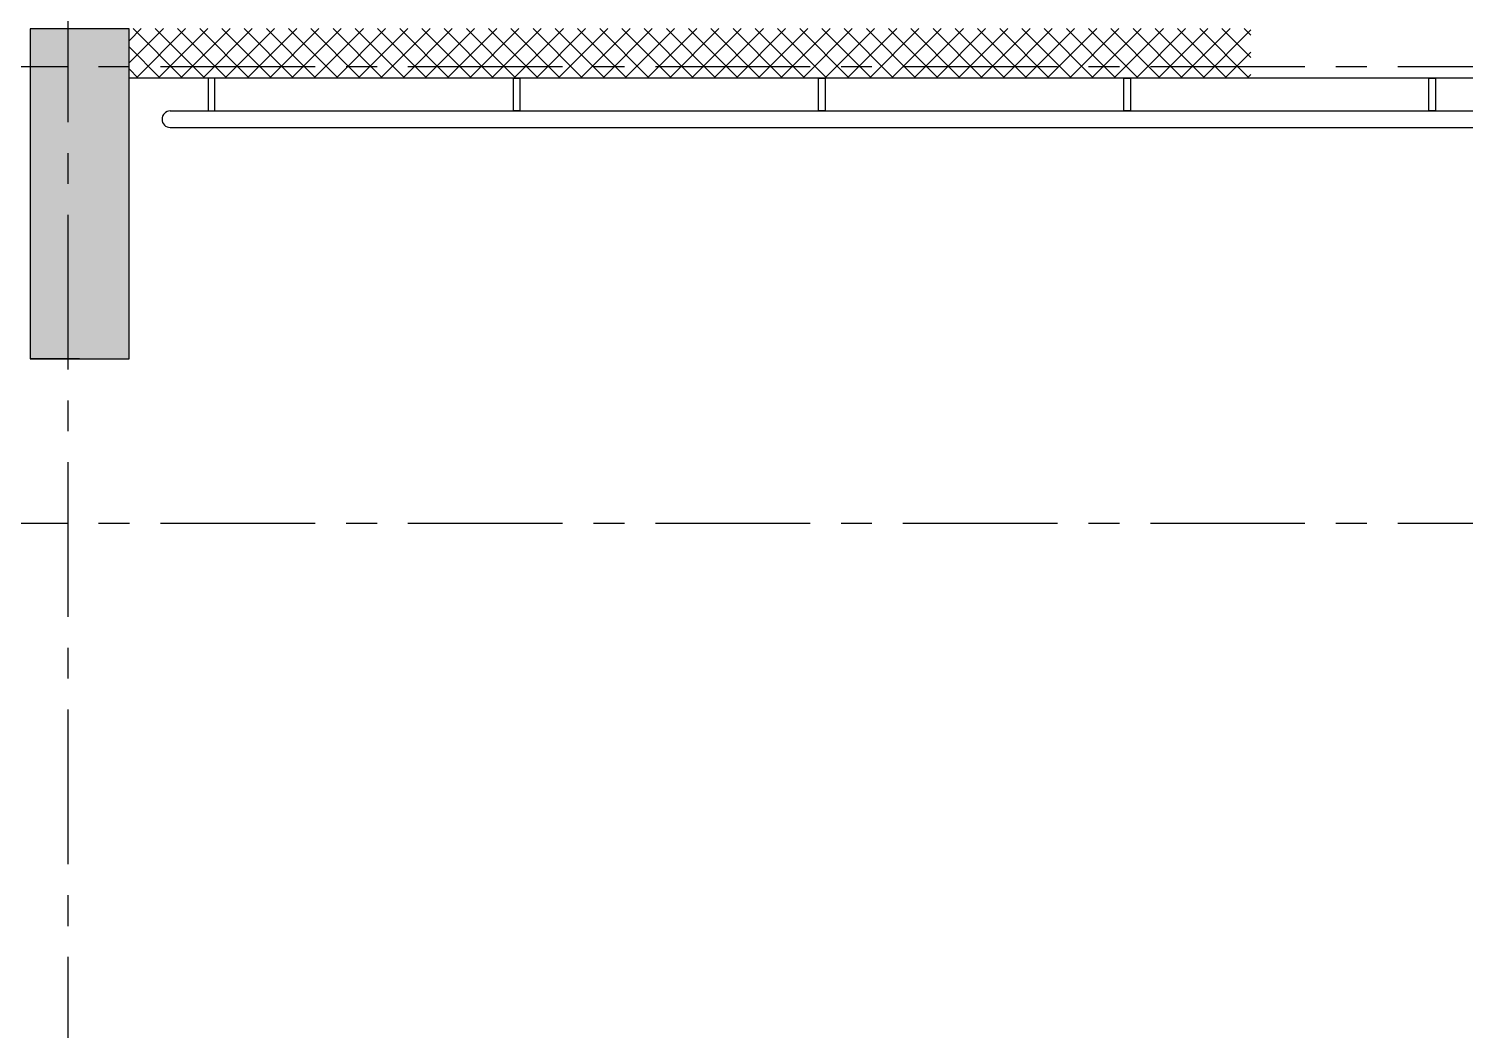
# Model space of a CAD drawing. Header units: millimetres. Extents: x -661525 to 498941, y 282148 to 1359693.
# Drawn here: x -332980 to -328626, y 437515 to 440552 of the extents above; entities that cross this region are included whole.
import ezdxf

# ---------------------------------------------------------------- set-up
doc = ezdxf.new("R2010")
doc.units = ezdxf.units.MM
doc.header["$LTSCALE"] = 2.5
doc.linetypes.add('CENTER', pattern=[2, 1.25, -0.25, 0.25, -0.25])
doc.linetypes.add('DASHED', pattern=[0.75, 0.5, -0.25])
for name, color, linetype in [('A-ANNO-GRID', 5, 'CENTER'), ('A-COLS', 7, 'CONTINUOUS'), ('A-COLS-PATT', 252, 'CONTINUOUS'), ('A-FLOR-HRAL', 3, 'CONTINUOUS'), ('A-WALL', 8, 'CONTINUOUS'), ('A-WALL-PATT-150', 8, 'CONTINUOUS')]:
    doc.layers.add(name, color=color, linetype=linetype)

msp = doc.modelspace()

# ---------------------------------------------------------------- hatches: boundary and pattern name
at = {"layer": 'A-COLS-PATT'}
h = msp.add_hatch(color=254, dxfattribs=at)
h.dxf.hatch_style = 1
h.paths.add_polyline_path([(-332675.6, 440551.8), (-332975.6, 440551.8), (-332975.6, 439551.8), (-332675.6, 439551.8)])
at = {"layer": 'A-WALL-PATT-150'}
h = msp.add_hatch(dxfattribs=at)
h.set_pattern_fill('ANSI37', color=254, scale=15, angle=360, style=0)
h.set_pattern_definition([(45, (2e-09, -328214.335), (-33.6759605, 33.6759605), []), (135, (2e-09, -328214.335), (-33.6759605, -33.6759605), [])])
h.paths.add_polyline_path([(-329275.6, 440402.8), (-329275.6, 440552.8), (-332675.6, 440552.8), (-332675.6, 440402.8)])

# ---------------------------------------------------------------- linework, layer by layer
at = {"layer": 'A-ANNO-GRID', "color": 252, "ltscale": 150}
for p, q in [((-332860.6, 454987.8), (-332860.6, 418436)), ((-318611.4, 440436.8), (-398777.6, 440436.8)), ((-318611.4, 439051.8), (-398777.6, 439051.8))]:
    msp.add_line(p, q, dxfattribs=at)
at = {"layer": 'A-COLS', "color": 254}
msp.add_lwpolyline([(-332675.6, 440551.8), (-332975.6, 440551.8), (-332975.6, 439551.8), (-332675.6, 439551.8), (-332675.6, 440551.8)], dxfattribs=at)
at = {"layer": 'A-FLOR-HRAL', "color": 254, "linetype": 'DASHED'}
for p, q in [((-332550.6, 440302.8), (-328600.6, 440302.8)), ((-332550.6, 440252.8), (-328600.6, 440252.8))]:
    msp.add_line(p, q, dxfattribs=at)
at = {"layer": 'A-FLOR-HRAL', "color": 254}
for points in [[(-332415.6, 440302.8), (-332415.6, 440402.8), (-332435.6, 440402.8), (-332435.6, 440302.8)], [(-331510.6, 440302.8), (-331510.6, 440402.8), (-331490.6, 440402.8), (-331490.6, 440302.8)], [(-330585.6, 440302.8), (-330585.6, 440402.8), (-330565.6, 440402.8), (-330565.6, 440302.8)], [(-329660.6, 440302.8), (-329660.6, 440402.8), (-329640.6, 440402.8), (-329640.6, 440302.8)], [(-328735.6, 440302.8), (-328735.6, 440402.8), (-328715.6, 440402.8), (-328715.6, 440302.8)]]:
    msp.add_lwpolyline(points, close=True, dxfattribs=at)
msp.add_arc((-332550.6, 440277.8), 25, 90, 270, dxfattribs=at)
at = {"layer": 'A-WALL', "color": 254}
for p, q in [((-328475.6, 440402.8), (-332675.6, 440402.8)), ((-332825.6, 439551.8), (-332975.6, 439551.8))]:
    msp.add_line(p, q, dxfattribs=at)

doc.saveas('drawing.dxf')
